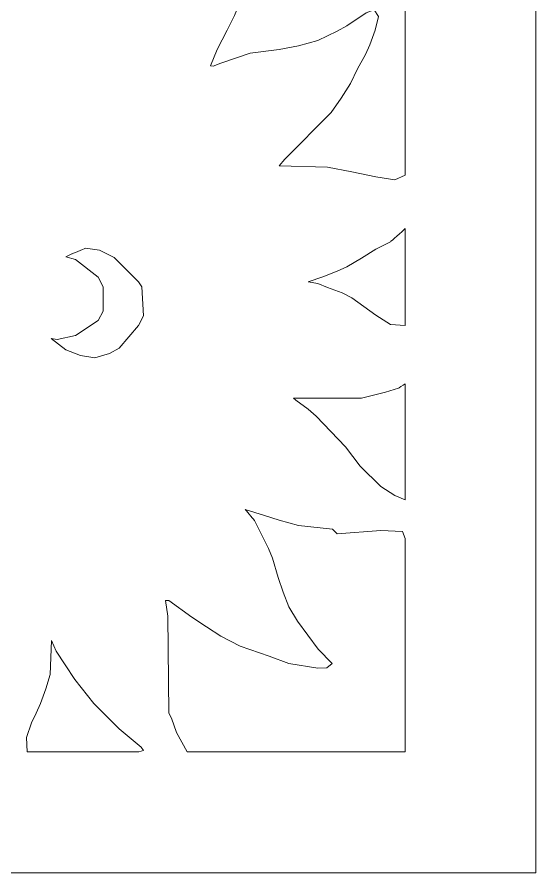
# Model space of a CAD drawing. Header units: centimetres. Extents: x -13.8 to 13.8, y -13.7 to 13.7.
# Drawn here: x 12.326 to 13.556, y -13.671 to -11.642 of the extents above; entities that cross this region are included whole.
import ezdxf

# ---------------------------------------------------------------- set-up
doc = ezdxf.new("R2010")
doc.units = ezdxf.units.CM
doc.header["$MEASUREMENT"] = 0
doc.layers.add('Layer 1', color=7, linetype='Continuous')

msp = doc.modelspace()

# ---------------------------------------------------------------- linework, layer by layer
at = {"layer": 'Layer 1', "lineweight": 0}
msp.add_lwpolyline([(0.73523, -13.67105), (13.55625, -13.67105), (13.55625, -0.86165), (0.73523, -0.86165), (0.73523, -13.67105)], close=True, dxfattribs=at)
at = {"layer": 'Layer 1', "color": 7, "lineweight": 0}
for points, knots in [([(13.17715, -10.7301), (13.17715, -10.7301), (13.21067, -10.73981), (13.21067, -10.73981), (13.21067, -10.73981), (13.21067, -10.73981), (13.24023, -10.74743), (13.24023, -10.74743), (13.24023, -10.74743), (13.24023, -10.74743), (13.24613, -10.76457), (13.24613, -10.76457), (13.24613, -10.76457), (13.24613, -10.76457), (13.24613, -12.01674), (13.24613, -12.01674), (13.24613, -12.01674), (13.24613, -12.01674), (13.22192, -12.02777), (13.22192, -12.02777), (13.22192, -12.02777), (13.22192, -12.02777), (13.17678, -12.01999), (13.17678, -12.01999), (13.17678, -12.01999), (13.17678, -12.01999), (13.11963, -12.00854), (13.11963, -12.00854), (13.11963, -12.00854), (13.11963, -12.00854), (13.06211, -11.99711), (13.06211, -11.99711), (13.06211, -11.99711), (13.06211, -11.99711), (12.94723, -11.99407), (12.94723, -11.99407), (12.94723, -11.99407), (12.94723, -11.99407), (12.96075, -11.97883), (12.96075, -11.97883), (12.96075, -11.97883), (12.96075, -11.97883), (13.07087, -11.86778), (13.07087, -11.86778), (13.07087, -11.86778), (13.07087, -11.86778), (13.09486, -11.83349), (13.09486, -11.83349), (13.09486, -11.83349), (13.09486, -11.83349), (13.11659, -11.79899), (13.11659, -11.79899), (13.11659, -11.79899), (13.11659, -11.79899), (13.13315, -11.76451), (13.13315, -11.76451), (13.13315, -11.76451), (13.13315, -11.76451), (13.15201, -11.73004), (13.15201, -11.73004), (13.15201, -11.73004), (13.15201, -11.73004), (13.16268, -11.70699), (13.16268, -11.70699), (13.16268, -11.70699), (13.16268, -11.70699), (13.17506, -11.67252), (13.17506, -11.67252), (13.17506, -11.67252), (13.17506, -11.67252), (13.18268, -11.63974), (13.18268, -11.63974), (13.18268, -11.63974), (13.18268, -11.63974), (13.17297, -11.6245), (13.17297, -11.6245), (13.17297, -11.6245), (13.17297, -11.6245), (13.1541, -11.63153), (13.1541, -11.63153), (13.1541, -11.63153), (13.1541, -11.63153), (13.10783, -11.66223), (13.10783, -11.66223), (13.10783, -11.66223), (13.10783, -11.66223), (13.08515, -11.67516), (13.08515, -11.67516), (13.08515, -11.67516), (13.08515, -11.67516), (13.03906, -11.69728), (13.03906, -11.69728), (13.03906, -11.69728), (13.03906, -11.69728), (12.99313, -11.70966), (12.99313, -11.70966), (12.99313, -11.70966), (12.99313, -11.70966), (12.94723, -11.71842), (12.94723, -11.71842), (12.94723, -11.71842), (12.94723, -11.71842), (12.87846, -11.72737), (12.87846, -11.72737), (12.87846, -11.72737), (12.87846, -11.72737), (12.80948, -11.75099), (12.80948, -11.75099), (12.80948, -11.75099), (12.80948, -11.75099), (12.7912, -11.75803), (12.7912, -11.75803), (12.7912, -11.75803), (12.7912, -11.75803), (12.78453, -11.75689), (12.78453, -11.75689), (12.78453, -11.75689), (12.78453, -11.75689), (12.80073, -11.71842), (12.80073, -11.71842), (12.80073, -11.71842), (12.80073, -11.71842), (12.82398, -11.67252), (12.82398, -11.67252), (12.82398, -11.67252), (12.82398, -11.67252), (12.84187, -11.63802), (12.84187, -11.63802), (12.84187, -11.63802), (12.84187, -11.63802), (12.85139, -11.61497), (12.85139, -11.61497), (12.85139, -11.61497), (12.85139, -11.61497), (12.86494, -11.56907), (12.86494, -11.56907), (12.86494, -11.56907), (12.86494, -11.56907), (12.87846, -11.46543), (12.87846, -11.46543), (12.87846, -11.46543), (12.87846, -11.46543), (12.89008, -11.454), (12.89008, -11.454), (12.89008, -11.454), (12.89008, -11.454), (12.89008, -11.35057), (12.89008, -11.35057), (12.89008, -11.35057), (12.89008, -11.35057), (12.84875, -11.35057), (12.84875, -11.35057), (12.84875, -11.35057), (12.84875, -11.35057), (12.85256, -11.3279), (12.85256, -11.3279), (12.85256, -11.3279), (12.85256, -11.3279), (12.85579, -11.17817), (12.85579, -11.17817), (12.85579, -11.17817), (12.85579, -11.17817), (12.84076, -11.09795), (12.84076, -11.09795), (12.84076, -11.09795), (12.84076, -11.09795), (12.83044, -11.06347), (12.83044, -11.06347), (12.83044, -11.06347), (12.83044, -11.06347), (12.80739, -11.00632), (12.80739, -11.00632), (12.80739, -11.00632), (12.80739, -11.00632), (12.78837, -10.96423), (12.78837, -10.96423), (12.78837, -10.96423), (12.78837, -10.96423), (12.78453, -10.95738), (12.78453, -10.95738), (12.78453, -10.95738), (12.78453, -10.95738), (12.80948, -10.96899), (12.80948, -10.96899), (12.80948, -10.96899), (12.80948, -10.96899), (12.83216, -10.98002), (12.83216, -10.98002), (12.83216, -10.98002), (12.83216, -10.98002), (12.86666, -10.9928), (12.86666, -10.9928), (12.86666, -10.9928), (12.86666, -10.9928), (12.90114, -11.00347), (12.90114, -11.00347), (12.90114, -11.00347), (12.90114, -11.00347), (12.97009, -11.01566), (12.97009, -11.01566), (12.97009, -11.01566), (12.97009, -11.01566), (13.00456, -11.02805), (13.00456, -11.02805), (13.00456, -11.02805), (13.00456, -11.02805), (13.02763, -11.03871), (13.02763, -11.03871), (13.02763, -11.03871), (13.02763, -11.03871), (13.08515, -11.06765), (13.08515, -11.06765), (13.08515, -11.06765), (13.08515, -11.06765), (13.13963, -11.10938), (13.13963, -11.10938), (13.13963, -11.10938), (13.13963, -11.10938), (13.15106, -11.07527), (13.15106, -11.07527), (13.15106, -11.07527), (13.15106, -11.07527), (13.13963, -11.029), (13.13963, -11.029), (13.13963, -11.029), (13.13963, -11.029), (13.1282, -10.99452), (13.1282, -10.99452), (13.1282, -10.99452), (13.1282, -10.99452), (13.11106, -10.96002), (13.11106, -10.96002), (13.11106, -10.96002), (13.11106, -10.96002), (13.08801, -10.9143), (13.08801, -10.9143), (13.08801, -10.9143), (13.08801, -10.9143), (13.07449, -10.89107), (13.07449, -10.89107), (13.07449, -10.89107), (13.07449, -10.89107), (13.0524, -10.8566), (13.0524, -10.8566), (13.0524, -10.8566), (13.0524, -10.8566), (13.00763, -10.80058), (13.00763, -10.80058), (13.00763, -10.80058), (13.00763, -10.80058), (12.98078, -10.77333), (12.98078, -10.77333), (12.98078, -10.77333), (12.98078, -10.77333), (12.95866, -10.74838), (12.95866, -10.74838), (12.95866, -10.74838), (12.95866, -10.74838), (12.9817, -10.7505), (12.9817, -10.7505), (12.9817, -10.7505), (12.9817, -10.7505), (13.08515, -10.75333), (13.08515, -10.75333), (13.08515, -10.75333), (13.08515, -10.75333), (13.09698, -10.74153), (13.09698, -10.74153), (13.09698, -10.74153), (13.09698, -10.74153), (13.16572, -10.74153), (13.16572, -10.74153), (13.16572, -10.74153), (13.16572, -10.74153), (13.17715, -10.7301), (13.17715, -10.7301)], [0, 0, 0, 0, 0.0142857, 0.0142857, 0.0142857, 0.0142857, 0.0285714, 0.0285714, 0.0285714, 0.0285714, 0.0428571, 0.0428571, 0.0428571, 0.0428571, 0.0571429, 0.0571429, 0.0571429, 0.0571429, 0.0714286, 0.0714286, 0.0714286, 0.0714286, 0.0857143, 0.0857143, 0.0857143, 0.0857143, 0.1, 0.1, 0.1, 0.1, 0.1142857, 0.1142857, 0.1142857, 0.1142857, 0.1285714, 0.1285714, 0.1285714, 0.1285714, 0.1428571, 0.1428571, 0.1428571, 0.1428571, 0.1571429, 0.1571429, 0.1571429, 0.1571429, 0.1714286, 0.1714286, 0.1714286, 0.1714286, 0.1857143, 0.1857143, 0.1857143, 0.1857143, 0.2, 0.2, 0.2, 0.2, 0.2142857, 0.2142857, 0.2142857, 0.2142857, 0.2285714, 0.2285714, 0.2285714, 0.2285714, 0.2428571, 0.2428571, 0.2428571, 0.2428571, 0.2571429, 0.2571429, 0.2571429, 0.2571429, 0.2714286, 0.2714286, 0.2714286, 0.2714286, 0.2857143, 0.2857143, 0.2857143, 0.2857143, 0.3, 0.3, 0.3, 0.3, 0.3142857, 0.3142857, 0.3142857, 0.3142857, 0.3285714, 0.3285714, 0.3285714, 0.3285714, 0.3428571, 0.3428571, 0.3428571, 0.3428571, 0.3571429, 0.3571429, 0.3571429, 0.3571429, 0.3714286, 0.3714286, 0.3714286, 0.3714286, 0.3857143, 0.3857143, 0.3857143, 0.3857143, 0.4, 0.4, 0.4, 0.4, 0.4142857, 0.4142857, 0.4142857, 0.4142857, 0.4285714, 0.4285714, 0.4285714, 0.4285714, 0.4428571, 0.4428571, 0.4428571, 0.4428571, 0.4571429, 0.4571429, 0.4571429, 0.4571429, 0.4714286, 0.4714286, 0.4714286, 0.4714286, 0.4857143, 0.4857143, 0.4857143, 0.4857143, 0.5, 0.5, 0.5, 0.5, 0.5142857, 0.5142857, 0.5142857, 0.5142857, 0.5285714, 0.5285714, 0.5285714, 0.5285714, 0.5428571, 0.5428571, 0.5428571, 0.5428571, 0.5571429, 0.5571429, 0.5571429, 0.5571429, 0.5714286, 0.5714286, 0.5714286, 0.5714286, 0.5857143, 0.5857143, 0.5857143, 0.5857143, 0.6, 0.6, 0.6, 0.6, 0.6142857, 0.6142857, 0.6142857, 0.6142857, 0.6285714, 0.6285714, 0.6285714, 0.6285714, 0.6428571, 0.6428571, 0.6428571, 0.6428571, 0.6571429, 0.6571429, 0.6571429, 0.6571429, 0.6714286, 0.6714286, 0.6714286, 0.6714286, 0.6857143, 0.6857143, 0.6857143, 0.6857143, 0.7, 0.7, 0.7, 0.7, 0.7142857, 0.7142857, 0.7142857, 0.7142857, 0.7285714, 0.7285714, 0.7285714, 0.7285714, 0.7428571, 0.7428571, 0.7428571, 0.7428571, 0.7571429, 0.7571429, 0.7571429, 0.7571429, 0.7714286, 0.7714286, 0.7714286, 0.7714286, 0.7857143, 0.7857143, 0.7857143, 0.7857143, 0.8, 0.8, 0.8, 0.8, 0.8142857, 0.8142857, 0.8142857, 0.8142857, 0.8285714, 0.8285714, 0.8285714, 0.8285714, 0.8428571, 0.8428571, 0.8428571, 0.8428571, 0.8571429, 0.8571429, 0.8571429, 0.8571429, 0.8714286, 0.8714286, 0.8714286, 0.8714286, 0.8857143, 0.8857143, 0.8857143, 0.8857143, 0.9, 0.9, 0.9, 0.9, 0.9142857, 0.9142857, 0.9142857, 0.9142857, 0.9285714, 0.9285714, 0.9285714, 0.9285714, 0.9428571, 0.9428571, 0.9428571, 0.9428571, 0.9571429, 0.9571429, 0.9571429, 0.9571429, 0.9714286, 0.9714286, 0.9714286, 0.9714286, 1, 1, 1, 1]), ([(13.24613, -12.14324), (13.24613, -12.14324), (13.24613, -12.37316), (13.24613, -12.37316), (13.24613, -12.37316), (13.24613, -12.37316), (13.21128, -12.37049), (13.21128, -12.37049), (13.21128, -12.37049), (13.21128, -12.37049), (13.1768, -12.34877), (13.1768, -12.34877), (13.1768, -12.34877), (13.1768, -12.34877), (13.11965, -12.30723), (13.11965, -12.30723), (13.11965, -12.30723), (13.11965, -12.30723), (13.0966, -12.29561), (13.0966, -12.29561), (13.0966, -12.29561), (13.0966, -12.29561), (13.06212, -12.28246), (13.06212, -12.28246), (13.06212, -12.28246), (13.06212, -12.28246), (13.03907, -12.27352), (13.03907, -12.27352), (13.03907, -12.27352), (13.03907, -12.27352), (13.01621, -12.26971), (13.01621, -12.26971), (13.01621, -12.26971), (13.01621, -12.26971), (13.05069, -12.25733), (13.05069, -12.25733), (13.05069, -12.25733), (13.05069, -12.25733), (13.08517, -12.24418), (13.08517, -12.24418), (13.08517, -12.24418), (13.08517, -12.24418), (13.10784, -12.23352), (13.10784, -12.23352), (13.10784, -12.23352), (13.10784, -12.23352), (13.14232, -12.21352), (13.14232, -12.21352), (13.14232, -12.21352), (13.14232, -12.21352), (13.1768, -12.19219), (13.1768, -12.19219), (13.1768, -12.19219), (13.1768, -12.19219), (13.21128, -12.17428), (13.21128, -12.17428), (13.21128, -12.17428), (13.21125, -12.1743), (13.24023, -12.14953), (13.24613, -12.14324)], [0, 0, 0, 0, 0.0625, 0.0625, 0.0625, 0.0625, 0.125, 0.125, 0.125, 0.125, 0.1875, 0.1875, 0.1875, 0.1875, 0.25, 0.25, 0.25, 0.25, 0.3125, 0.3125, 0.3125, 0.3125, 0.375, 0.375, 0.375, 0.375, 0.4375, 0.4375, 0.4375, 0.4375, 0.5, 0.5, 0.5, 0.5, 0.5625, 0.5625, 0.5625, 0.5625, 0.625, 0.625, 0.625, 0.625, 0.6875, 0.6875, 0.6875, 0.6875, 0.75, 0.75, 0.75, 0.75, 0.8125, 0.8125, 0.8125, 0.8125, 0.875, 0.875, 0.875, 0.875, 1, 1, 1, 1]), ([(12.48794, -12.18914), (12.48794, -12.18914), (12.52128, -12.19427), (12.52128, -12.19427), (12.52128, -12.19427), (12.52128, -12.19427), (12.55652, -12.21142), (12.55652, -12.21142), (12.55652, -12.21142), (12.55652, -12.21142), (12.61404, -12.26971), (12.61404, -12.26971), (12.61404, -12.26971), (12.61404, -12.26971), (12.62166, -12.28151), (12.62166, -12.28151), (12.62166, -12.28151), (12.62166, -12.28151), (12.62566, -12.35009), (12.62566, -12.35009), (12.62566, -12.35009), (12.62566, -12.35009), (12.61404, -12.37314), (12.61404, -12.37314), (12.61404, -12.37314), (12.61404, -12.37314), (12.56813, -12.42685), (12.56813, -12.42685), (12.56813, -12.42685), (12.56813, -12.42685), (12.54506, -12.43923), (12.54506, -12.43923), (12.54506, -12.43923), (12.54506, -12.43923), (12.51058, -12.44989), (12.51058, -12.44989), (12.51058, -12.44989), (12.51058, -12.44989), (12.4761, -12.44417), (12.4761, -12.44417), (12.4761, -12.44417), (12.4761, -12.44417), (12.4416, -12.43065), (12.4416, -12.43065), (12.4416, -12.43065), (12.4416, -12.43065), (12.40712, -12.40379), (12.40712, -12.40379), (12.40712, -12.40379), (12.40712, -12.40379), (12.42064, -12.40588), (12.42064, -12.40588), (12.42064, -12.40588), (12.42064, -12.40588), (12.46467, -12.39694), (12.46467, -12.39694), (12.46467, -12.39694), (12.46467, -12.39694), (12.5182, -12.36074), (12.5182, -12.36074), (12.5182, -12.36074), (12.5182, -12.36074), (12.52982, -12.33865), (12.52982, -12.33865), (12.52982, -12.33865), (12.52982, -12.33865), (12.52982, -12.2815), (12.52982, -12.2815), (12.52982, -12.2815), (12.52982, -12.2815), (12.5182, -12.25845), (12.5182, -12.25845), (12.5182, -12.25845), (12.5182, -12.25845), (12.46467, -12.21635), (12.46467, -12.21635), (12.46467, -12.21635), (12.46467, -12.21635), (12.4416, -12.21045), (12.4416, -12.21045), (12.4416, -12.21045), (12.4416, -12.21045), (12.4557, -12.20323), (12.4557, -12.20323), (12.4557, -12.20323), (12.45574, -12.20325), (12.4828, -12.19256), (12.48794, -12.18914)], [0, 0, 0, 0, 0.0434783, 0.0434783, 0.0434783, 0.0434783, 0.0869565, 0.0869565, 0.0869565, 0.0869565, 0.1304348, 0.1304348, 0.1304348, 0.1304348, 0.173913, 0.173913, 0.173913, 0.173913, 0.2173913, 0.2173913, 0.2173913, 0.2173913, 0.2608696, 0.2608696, 0.2608696, 0.2608696, 0.3043478, 0.3043478, 0.3043478, 0.3043478, 0.3478261, 0.3478261, 0.3478261, 0.3478261, 0.3913043, 0.3913043, 0.3913043, 0.3913043, 0.4347826, 0.4347826, 0.4347826, 0.4347826, 0.4782609, 0.4782609, 0.4782609, 0.4782609, 0.5217391, 0.5217391, 0.5217391, 0.5217391, 0.5652174, 0.5652174, 0.5652174, 0.5652174, 0.6086957, 0.6086957, 0.6086957, 0.6086957, 0.6521739, 0.6521739, 0.6521739, 0.6521739, 0.6956522, 0.6956522, 0.6956522, 0.6956522, 0.7391304, 0.7391304, 0.7391304, 0.7391304, 0.7826087, 0.7826087, 0.7826087, 0.7826087, 0.826087, 0.826087, 0.826087, 0.826087, 0.8695652, 0.8695652, 0.8695652, 0.8695652, 0.9130435, 0.9130435, 0.9130435, 0.9130435, 1, 1, 1, 1]), ([(13.24613, -12.51109), (13.24613, -12.51109), (13.24613, -12.78673), (13.24613, -12.78673), (13.24613, -12.78673), (13.24613, -12.78673), (13.22192, -12.77607), (13.22192, -12.77607), (13.22192, -12.77607), (13.22192, -12.77607), (13.18858, -12.75435), (13.18858, -12.75435), (13.18858, -12.75435), (13.18858, -12.75435), (13.13961, -12.70654), (13.13961, -12.70654), (13.13961, -12.70654), (13.13961, -12.70654), (13.10513, -12.66063), (13.10513, -12.66063), (13.10513, -12.66063), (13.10513, -12.66063), (13.03502, -12.58805), (13.03502, -12.58805), (13.03502, -12.58805), (13.03502, -12.58805), (13.01634, -12.57128), (13.01634, -12.57128), (13.01634, -12.57128), (13.01634, -12.57128), (12.98718, -12.55032), (12.98718, -12.55032), (12.98718, -12.55032), (12.98718, -12.55032), (12.98165, -12.54556), (12.98165, -12.54556), (12.98165, -12.54556), (12.98165, -12.54556), (13.14262, -12.54556), (13.14262, -12.54556), (13.14262, -12.54556), (13.14262, -12.54556), (13.19996, -12.53109), (13.19996, -12.53109), (13.19996, -12.53109), (13.19996, -12.53109), (13.23063, -12.52175), (13.23063, -12.52175), (13.23063, -12.52175), (13.2307, -12.52175), (13.24023, -12.51413), (13.24613, -12.51109)], [0, 0, 0, 0, 0.0714286, 0.0714286, 0.0714286, 0.0714286, 0.1428571, 0.1428571, 0.1428571, 0.1428571, 0.2142857, 0.2142857, 0.2142857, 0.2142857, 0.2857143, 0.2857143, 0.2857143, 0.2857143, 0.3571429, 0.3571429, 0.3571429, 0.3571429, 0.4285714, 0.4285714, 0.4285714, 0.4285714, 0.5, 0.5, 0.5, 0.5, 0.5714286, 0.5714286, 0.5714286, 0.5714286, 0.6428571, 0.6428571, 0.6428571, 0.6428571, 0.7142857, 0.7142857, 0.7142857, 0.7142857, 0.7857143, 0.7857143, 0.7857143, 0.7857143, 0.8571429, 0.8571429, 0.8571429, 0.8571429, 1, 1, 1, 1]), ([(12.86703, -12.80941), (12.86703, -12.80941), (12.91275, -12.82333), (12.91275, -12.82333), (12.91275, -12.82333), (12.91275, -12.82333), (12.94723, -12.83476), (12.94723, -12.83476), (12.94723, -12.83476), (12.94723, -12.83476), (12.99314, -12.84714), (12.99314, -12.84714), (12.99314, -12.84714), (12.99314, -12.84714), (13.07371, -12.85571), (13.07371, -12.85571), (13.07371, -12.85571), (13.07371, -12.85571), (13.08514, -12.86714), (13.08514, -12.86714), (13.08514, -12.86714), (13.08514, -12.86714), (13.18859, -12.85878), (13.18859, -12.85878), (13.18859, -12.85878), (13.18859, -12.85878), (13.24021, -12.86164), (13.24021, -12.86164), (13.24021, -12.86164), (13.24021, -12.86164), (13.24611, -12.87839), (13.24611, -12.87839), (13.24611, -12.87839), (13.24611, -12.87839), (13.24611, -13.38398), (13.24611, -13.38398), (13.24611, -13.38398), (13.24611, -13.38398), (12.72908, -13.38397), (12.72908, -13.38397), (12.72908, -13.38397), (12.72908, -13.38397), (12.70392, -13.33825), (12.70392, -13.33825), (12.70392, -13.33825), (12.70392, -13.33825), (12.69249, -13.30377), (12.69249, -13.30377), (12.69249, -13.30377), (12.69249, -13.30377), (12.68601, -13.29234), (12.68601, -13.29234), (12.68601, -13.29234), (12.68601, -13.29234), (12.68334, -13.06242), (12.68334, -13.06242), (12.68334, -13.06242), (12.68334, -13.06242), (12.678, -13.02527), (12.678, -13.02527), (12.678, -13.02527), (12.678, -13.02527), (12.68598, -13.02528), (12.68598, -13.02528), (12.68598, -13.02528), (12.68598, -13.02528), (12.74046, -13.06452), (12.74046, -13.06452), (12.74046, -13.06452), (12.74046, -13.06452), (12.77494, -13.08738), (12.77494, -13.08738), (12.77494, -13.08738), (12.77494, -13.08738), (12.80942, -13.10968), (12.80942, -13.10968), (12.80942, -13.10968), (12.80942, -13.10968), (12.85514, -13.13349), (12.85514, -13.13349), (12.85514, -13.13349), (12.85514, -13.13349), (12.92409, -13.1573), (12.92409, -13.1573), (12.92409, -13.1573), (12.92409, -13.1573), (12.97, -13.17482), (12.97, -13.17482), (12.97, -13.17482), (12.97, -13.17482), (13.03895, -13.18588), (13.03895, -13.18588), (13.03895, -13.18588), (13.03895, -13.18588), (13.06028, -13.18493), (13.06028, -13.18493), (13.06028, -13.18493), (13.06028, -13.18493), (13.07343, -13.17482), (13.07343, -13.17482), (13.07343, -13.17482), (13.07343, -13.17482), (13.03988, -13.14034), (13.03988, -13.14034), (13.03988, -13.14034), (13.03988, -13.14034), (12.9913, -13.07422), (12.9913, -13.07422), (12.9913, -13.07422), (12.9913, -13.07422), (12.97034, -13.03974), (12.97034, -13.03974), (12.97034, -13.03974), (12.97034, -13.03974), (12.95682, -13.00526), (12.95682, -13.00526), (12.95682, -13.00526), (12.95682, -13.00526), (12.9452, -12.97078), (12.9452, -12.97078), (12.9452, -12.97078), (12.9452, -12.97078), (12.93168, -12.92469), (12.93168, -12.92469), (12.93168, -12.92469), (12.93168, -12.92469), (12.92234, -12.90183), (12.92234, -12.90183), (12.92234, -12.90183), (12.92234, -12.90183), (12.889, -12.83571), (12.889, -12.83571), (12.889, -12.83571), (12.88912, -12.83571), (12.87312, -12.81607), (12.86703, -12.80941)], [0, 0, 0, 0, 0.0285714, 0.0285714, 0.0285714, 0.0285714, 0.0571429, 0.0571429, 0.0571429, 0.0571429, 0.0857143, 0.0857143, 0.0857143, 0.0857143, 0.1142857, 0.1142857, 0.1142857, 0.1142857, 0.1428571, 0.1428571, 0.1428571, 0.1428571, 0.1714286, 0.1714286, 0.1714286, 0.1714286, 0.2, 0.2, 0.2, 0.2, 0.2285714, 0.2285714, 0.2285714, 0.2285714, 0.2571429, 0.2571429, 0.2571429, 0.2571429, 0.2857143, 0.2857143, 0.2857143, 0.2857143, 0.3142857, 0.3142857, 0.3142857, 0.3142857, 0.3428571, 0.3428571, 0.3428571, 0.3428571, 0.3714286, 0.3714286, 0.3714286, 0.3714286, 0.4, 0.4, 0.4, 0.4, 0.4285714, 0.4285714, 0.4285714, 0.4285714, 0.4571429, 0.4571429, 0.4571429, 0.4571429, 0.4857143, 0.4857143, 0.4857143, 0.4857143, 0.5142857, 0.5142857, 0.5142857, 0.5142857, 0.5428571, 0.5428571, 0.5428571, 0.5428571, 0.5714286, 0.5714286, 0.5714286, 0.5714286, 0.6, 0.6, 0.6, 0.6, 0.6285714, 0.6285714, 0.6285714, 0.6285714, 0.6571429, 0.6571429, 0.6571429, 0.6571429, 0.6857143, 0.6857143, 0.6857143, 0.6857143, 0.7142857, 0.7142857, 0.7142857, 0.7142857, 0.7428571, 0.7428571, 0.7428571, 0.7428571, 0.7714286, 0.7714286, 0.7714286, 0.7714286, 0.8, 0.8, 0.8, 0.8, 0.8285714, 0.8285714, 0.8285714, 0.8285714, 0.8571429, 0.8571429, 0.8571429, 0.8571429, 0.8857143, 0.8857143, 0.8857143, 0.8857143, 0.9142857, 0.9142857, 0.9142857, 0.9142857, 0.9428571, 0.9428571, 0.9428571, 0.9428571, 1, 1, 1, 1]), ([(12.40753, -13.11974), (12.40753, -13.11974), (12.41899, -13.14527), (12.41899, -13.14527), (12.41899, -13.14527), (12.41899, -13.14527), (12.43994, -13.17765), (12.43994, -13.17765), (12.43994, -13.17765), (12.43994, -13.17765), (12.46277, -13.21213), (12.46277, -13.21213), (12.46277, -13.21213), (12.46277, -13.21213), (12.50794, -13.26928), (12.50794, -13.26928), (12.50794, -13.26928), (12.50794, -13.26928), (12.56813, -13.32968), (12.56813, -13.32968), (12.56813, -13.32968), (12.56813, -13.32968), (12.61994, -13.3727), (12.61994, -13.3727), (12.61994, -13.3727), (12.61994, -13.3727), (12.62547, -13.38054), (12.62547, -13.38054), (12.62547, -13.38054), (12.62547, -13.38054), (12.61443, -13.38395), (12.61443, -13.38395), (12.61443, -13.38395), (12.61443, -13.38395), (12.35001, -13.38395), (12.35001, -13.38395), (12.35001, -13.38395), (12.35001, -13.38395), (12.34792, -13.34987), (12.34792, -13.34987), (12.34792, -13.34987), (12.34792, -13.34987), (12.3603, -13.31537), (12.3603, -13.31537), (12.3603, -13.31537), (12.3603, -13.31537), (12.37096, -13.29232), (12.37096, -13.29232), (12.37096, -13.29232), (12.37096, -13.29232), (12.38144, -13.26928), (12.38144, -13.26928), (12.38144, -13.26928), (12.38144, -13.26928), (12.39382, -13.2348), (12.39382, -13.2348), (12.39382, -13.2348), (12.39382, -13.2348), (12.40449, -13.2003), (12.40449, -13.2003), (12.40449, -13.2003), (12.40449, -13.2003), (12.40753, -13.11974), (12.40753, -13.11974)], [0, 0, 0, 0, 0.0588235, 0.0588235, 0.0588235, 0.0588235, 0.1176471, 0.1176471, 0.1176471, 0.1176471, 0.1764706, 0.1764706, 0.1764706, 0.1764706, 0.2352941, 0.2352941, 0.2352941, 0.2352941, 0.2941176, 0.2941176, 0.2941176, 0.2941176, 0.3529412, 0.3529412, 0.3529412, 0.3529412, 0.4117647, 0.4117647, 0.4117647, 0.4117647, 0.4705882, 0.4705882, 0.4705882, 0.4705882, 0.5294118, 0.5294118, 0.5294118, 0.5294118, 0.5882353, 0.5882353, 0.5882353, 0.5882353, 0.6470588, 0.6470588, 0.6470588, 0.6470588, 0.7058824, 0.7058824, 0.7058824, 0.7058824, 0.7647059, 0.7647059, 0.7647059, 0.7647059, 0.8235294, 0.8235294, 0.8235294, 0.8235294, 0.8823529, 0.8823529, 0.8823529, 0.8823529, 1, 1, 1, 1])]:
    msp.add_open_spline(points, degree=3, knots=knots, dxfattribs=at)

doc.saveas('drawing.dxf')
